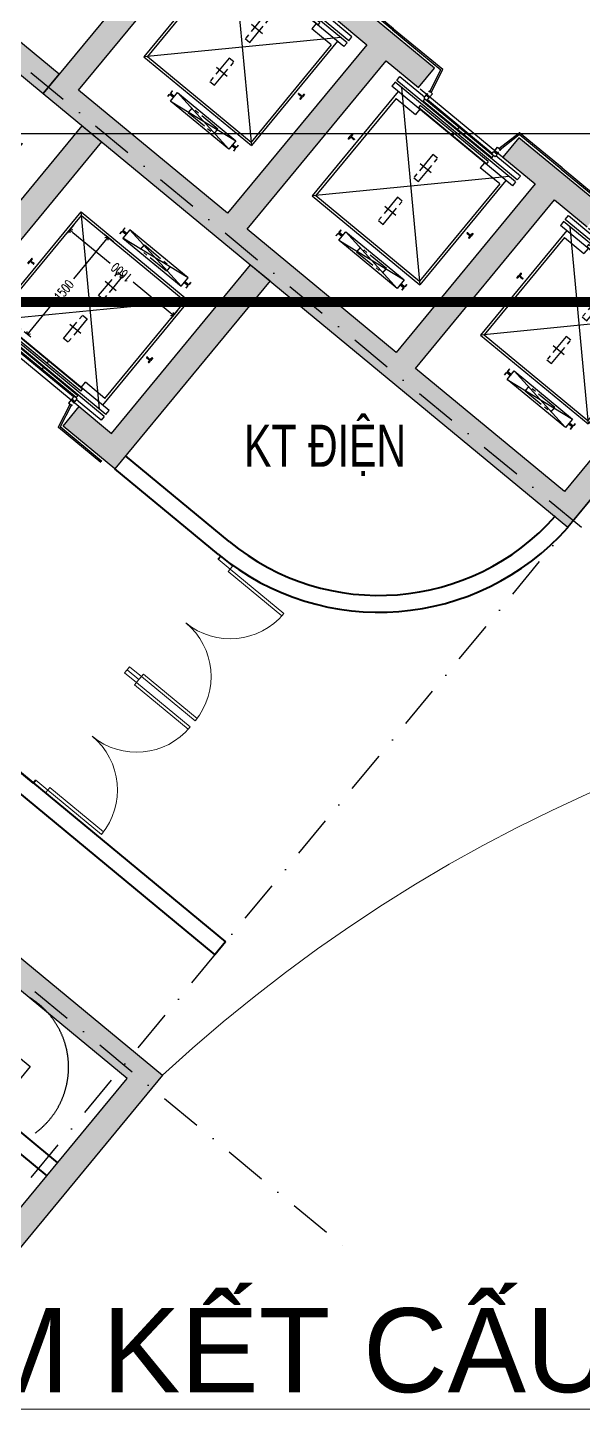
# Model space of a CAD drawing. Header units: millimetres. Extents: x -1534340 to 1713810, y -1348191 to 1114081.
# Drawn here: x 1247143 to 1253750, y -263257 to -246623 of the extents above; entities that cross this region are included whole.
import ezdxf
from ezdxf.enums import TextEntityAlignment as Align

# ---------------------------------------------------------------- set-up
doc = ezdxf.new("R2010")
doc.units = ezdxf.units.MM
doc.header["$LTSCALE"] = 100
doc.header["$PDMODE"] = 32
doc.header["$PDSIZE"] = 2.5
for name, pattern in [('DASHED', [4.5, 3, -1.5]), ('xref.asix of  podium$0$xref.asix of  podium$0$CENTERX2', [4, 2.5, -0.5, 0.5, -0.5]), ('xref.asix of  podium$0$xref.asix of  podium$0$DASHDOT', [1, 0.5, -0.25, 0, -0.25]), ('xref.asix of  podium$0$xref.asix of  podium$0$HIDDEN', [0.375, 0.25, -0.125]), ('xref.asix of  podium$0$xref.asix of  podium$0$PHANTOMX2', [5, 2.5, -0.5, 0.5, -0.5, 0.5, -0.5]), ('Xref.Asix of Basement B2$0$HIDDEN', [0.375, 0.25, -0.125])]:
    doc.linetypes.add(name, pattern=pattern)
for name, color, linetype, lineweight in [('A-DOOR', 1, 'Continuous', 9), ('KT-Chu viet', 255, 'Continuous', 20), ('KT-Net cat', 1, 'Continuous', 40), ('KT-Net thay', 7, 'Continuous', 15), ('Xref_ST_MBDV Cot vach 30.7.2022|Xref_ST_MBDV Cot vach 30.7.2022|Xref_ST_MBDV Cot vach 30.7.2022|Xref_ST_MBDV Cot vach 30.7.2022|ccu12-Tencaukien', 9, 'Continuous', 15)]:
    doc.layers.add(name, color=color, linetype=linetype, lineweight=lineweight)
for name, color, linetype in [('A-FLOR-STRS-ARROW', 8, 'Continuous'), ('A-GLAZ', 135, 'Continuous'), ('ccu11-Dim', 8, 'Continuous'), ('ccu12-Manh', 8, 'Continuous'), ('xref.asix of  podium$0$xref.asix of  podium$0$KC-Betong', 6, 'Continuous'), ('xref.asix of  podium$0$xref.asix of  podium$0$KT-Hatch', 251, 'Continuous'), ('xref.asix of  podium$0$xref.asix of  podium$0$KT-Luoi truc South Tower', 8, 'xref.asix of  podium$0$xref.asix of  podium$0$DASHDOT'), ('xref.asix of  podium$0$xref.asix of  podium$0$KT-Net cot vach', 6, 'Continuous'), ('xref.asix of  podium$0$xref.asix of  podium$0$KT-Net manh', 139, 'Continuous'), ('xref.asix of  podium$0$xref.asix of  podium$0$KT-Noi that', 36, 'Continuous')]:
    doc.layers.add(name, color=color, linetype=linetype)
doc.layers.add('Xref.Asix of Basement B2$0$KT-Chi gioi XD', color=7, linetype='Xref.Asix of Basement B2$0$HIDDEN', true_color=0x0066cc)
doc.styles.add('Arial', font='arial.ttf', dxfattribs={"width": 0.7})
doc.styles.add('xref.asix of  podium$0$xref.asix of  podium$0$DIM', font='vnsimli.shx', dxfattribs={"width": 0.7})
doc.styles.add('Xref_ST_MBDV Cot vach 30.7.2022$0$Arial', font='arial.ttf', dxfattribs={"width": 0.7})
doc.dimstyles.new('xref.asix of  podium$0$xref.asix of  podium$0$CCU 1-100 A1', dxfattribs={"dimscale": 100, "dimtxt": 2.2, "dimasz": 1, "dimexe": 1, "dimexo": 0, "dimgap": 1, "dimtad": 1, "dimdec": 0, "dimdsep": 46, "dimtxsty": 'xref.asix of  podium$0$xref.asix of  podium$0$DIM', "dimblk1": 'xref.asix of  podium$0$xref.asix of  podium$0$_ARCHTICK', "dimblk2": 'xref.asix of  podium$0$xref.asix of  podium$0$_ARCHTICK', "dimsah": 1, "dimcen": 0, "dimdle": 1, "dimclrd": 256, "dimclre": 256, "dimclrt": 31, "dimadec": 0, "dimazin": 0, "dimtfac": 1, "dimtdec": 0, "dimtix": 1, "dimtmove": 2, "dimatfit": 3, "dimldrblk": 'xref.asix of  podium$0$xref.asix of  podium$0$_ARCHTICK', "dimfxl": 8, "dimtolj": 1, "dimarcsym": 0})

# ---------------------------------------------------------------- blocks, each defined once
blk = doc.blocks.new('Khung ten_A1', base_point=(-3406704.1, 253379.5))
at = {"layer": 'Defpoints', "color": 1}
blk.add_lwpolyline([(84100, 0), (84100, 59470.7), (0, 59470.7), (0, 0)], close=True, dxfattribs=at)
at = {"layer": 'KT-Net thay', "const_width": 60}
blk.add_lwpolyline([(2700, 1070.7), (83100, 1070.7), (83100, 58470.7), (2700, 58470.7)], close=True, dxfattribs=at)
blk = doc.blocks.new('xref.asix of  podium$0$xref.asix of  podium$0$_Open90')
at = {"color": 0, "linetype": 'ByBlock', "lineweight": -2}
for p, q in [((0, 0), (-1, 0)), ((-0.5, 0.5), (0, 0)), ((0, 0), (-0.5, -0.5))]:
    blk.add_line(p, q, dxfattribs=at)
blk = doc.blocks.new('*D2865')
at = {"layer": 'Defpoints', "color": 5, "transparency": 16777216}
for p, q in [((-2230, 1494), (-2230, 1596)), ((-2180, 1546), (-1728, 1546)), ((-780, 1546), (-1372, 1546)), ((-730, 1457), (-730, 1596))]:
    blk.add_line(p, q, dxfattribs=at)
at = {"layer": 'Defpoints', "color": 0, "transparency": 16777216}
for p in [(-2230, 1546), (-2230, 1494, 0), (-730, 1457, 0)]:
    blk.add_point(p, dxfattribs=at)
at = {"layer": 'Defpoints', "color": 5, "transparency": 16777216, "xscale": 50, "yscale": 50, "zscale": 50, "rotation": 180}
blk.add_blockref('xref.asix of  podium$0$xref.asix of  podium$0$_Open90', (-2230, 1546), dxfattribs=at)
at = {"layer": 'Defpoints', "color": 5, "transparency": 16777216, "xscale": 50, "yscale": 50, "zscale": 50}
blk.add_blockref('xref.asix of  podium$0$xref.asix of  podium$0$_Open90', (-730, 1546), dxfattribs=at)
at = {"layer": 'Defpoints', "color": 5, "transparency": 16777216, "insert": (-1550, 1546), "char_height": 110, "attachment_point": 5, "style": 'xref.asix of  podium$0$xref.asix of  podium$0$DIM'}
blk.add_mtext('\\A1;1500', dxfattribs=at)
blk = doc.blocks.new('xref.asix of  podium$0$xref.asix of  podium$0$_ARCHTICK')
at = {"color": 0, "linetype": 'ByBlock', "const_width": 0.15}
blk.add_lwpolyline([(-0.5, -0.5), (0.5, 0.5)], dxfattribs=at)
blk = doc.blocks.new('*D2866')
at = {"layer": 'Defpoints', "color": 5, "transparency": 16777216}
for p, q in [((-879, 1950), (-1000, 1950)), ((-950, 1900), (-950, 1328)), ((-950, 400), (-950, 972)), ((-879, 350), (-1000, 350))]:
    blk.add_line(p, q, dxfattribs=at)
at = {"layer": 'Defpoints', "color": 0, "transparency": 16777216}
for p in [(-879, 1950, 0), (-950, 350), (-879, 350, 0)]:
    blk.add_point(p, dxfattribs=at)
at = {"layer": 'Defpoints', "color": 5, "transparency": 16777216, "xscale": 50, "yscale": 50, "zscale": 50}
for p, rotation in [((-950, 1950), 90), ((-950, 350), 270)]:
    blk.add_blockref('xref.asix of  podium$0$xref.asix of  podium$0$_Open90', p, dxfattribs=dict(at, rotation=rotation))
at = {"layer": 'Defpoints', "color": 5, "transparency": 16777216, "insert": (-950, 1150), "char_height": 110, "attachment_point": 5, "rotation": 90, "style": 'xref.asix of  podium$0$xref.asix of  podium$0$DIM'}
blk.add_mtext('\\A1;1600', dxfattribs=at)
blk = doc.blocks.new('double door')
at = {"elevation": 0}
for points in [[(549901, 384015), (549001, 384015), (549001, 383975), (549901, 383975)], [(550101, 384065), (550101, 384015), (549901, 384015), (549901, 384065)], [(549901, 382215), (549001, 382215), (549001, 382255), (549901, 382255)], [(550101, 382165), (550101, 382215), (549901, 382215), (549901, 382165)]]:
    blk.add_lwpolyline(points, close=True, dxfattribs=at)
at = {"color": 8}
for centre, start, end in [((549901, 384015, 0), 180, 270), ((549901, 382215, 0), 90, 180)]:
    blk.add_arc(centre, 900, start, end, dxfattribs=at)
blk = doc.blocks.new('xref.asix of  podium$0$xref.asix of  podium$0$TM 1000kg')
at = {"layer": 'xref.asix of  podium$0$xref.asix of  podium$0$KT-Net manh'}
for p, q in [((-2850, 2500), (-2850, 1742.2)), ((-2832, 2500), (-2832, 1754.4)), ((-2850, 1742.2), (-2847, 1742.2)), ((-2847, 1742.2), (-2847, 1739.2)), ((-2550, 1674.2), (-2847, 1739.2)), ((-2550, 1692.7), (-2832, 1754.4)), ((-2500, 1800), (-2500, 500)), ((-2850, 557.8), (-2847, 557.8)), ((-2850, -100), (-2850, 557.8)), ((-2550, 625.8), (-2847, 560.8)), ((-2847, 557.8), (-2847, 560.8)), ((-2550, 607.3), (-2832, 545.6)), ((-2832, -100), (-2832, 545.6))]:
    blk.add_line(p, q, dxfattribs=at)
at = {"layer": 'xref.asix of  podium$0$xref.asix of  podium$0$KT-Net manh', "const_width": 2}
for points in [[(-2847, 1742.2), (-2832, 1754.4)], [(-2847, 557.8), (-2832, 545.6)]]:
    blk.add_lwpolyline(points, dxfattribs=at)
at = {"layer": 'xref.asix of  podium$0$xref.asix of  podium$0$KT-Net manh', "ltscale": 2}
for points in [[(-2510, 1700), (-2500, 1700), (-2500, 1650), (-2550, 1650), (-2550, 1700), (-2540, 1700), (-2540, 1690), (-2541.6, 1690), (-2541.6, 1698.4), (-2548.4, 1698.4), (-2548.4, 1651.6), (-2501.6, 1651.6), (-2501.6, 1698.4), (-2508.4, 1698.4), (-2508.4, 1690), (-2510, 1690)], [(-2510, 600), (-2500, 600), (-2500, 650), (-2550, 650), (-2550, 600), (-2540, 600), (-2540, 610), (-2541.6, 610), (-2541.6, 601.6), (-2548.4, 601.6), (-2548.4, 648.4), (-2501.6, 648.4), (-2501.6, 601.6), (-2508.4, 601.6), (-2508.4, 610), (-2510, 610)]]:
    blk.add_lwpolyline(points, close=True, dxfattribs=at)
at = {"layer": 'xref.asix of  podium$0$xref.asix of  podium$0$KT-Noi that', "linetype": 'Continuous', "ltscale": 2}
for p, q in [((-2460, 2080, 0), (-2460, 1700, 0)), ((-2400, 2080, 0), (-2460, 2080, 0)), ((-2400, 220, 0), (-2400, 2080, 0)), ((-2370, 220, 0), (-2370, 2080, 0)), ((-2370, 2080, 0), (-2310, 2080, 0)), ((-2310, 220, 0), (-2310, 2080, 0)), ((-2310, 1981, 0), (-700, 1981, 0)), ((-2230, 1950, 0), (-730, 1950, 0)), ((-2230, 1950, 0), (-2230, 1650, 0)), ((-730, 1950, 0), (-730, 350, 0)), ((-700, 1981, 0), (-700, 319, 0)), ((-2441.3, 620, 0), (-2441.3, 1680, 0)), ((-2411, 1680, 0), (-2441.3, 1680, 0)), ((-2411, 620, 0), (-2411, 1680, 0)), ((-2348, 625, 0), (-2348, 1675, 0)), ((-2348, 1675, 0), (-2314, 1675, 0)), ((-2314, 625, 0), (-2314, 1675, 0)), ((-2455, 650, 0), (-2455, 1650, 0)), ((-2310, 1650, 0), (-2230, 1650, 0)), ((-2411, 1150, 0), (-2441.3, 1150, 0)), ((-2314, 1150, 0), (-2348, 1150, 0)), ((-2460, 220, 0), (-2460, 600, 0)), ((-2411, 620, 0), (-2441.3, 620, 0)), ((-2348, 625, 0), (-2314, 625, 0)), ((-2310, 650, 0), (-2230, 650, 0)), ((-2230, 350, 0), (-2230, 650, 0)), ((-2230, 350, 0), (-730, 350, 0)), ((-2400, 220, 0), (-2460, 220, 0)), ((-2370, 220, 0), (-2310, 220, 0)), ((-2310, 319, 0), (-700, 319, 0))]:
    blk.add_line(p, q, dxfattribs=at)
at = {"layer": 'xref.asix of  podium$0$xref.asix of  podium$0$KT-Noi that', "linetype": 'Continuous'}
for p, q in [((-1572.5, 2077, 0), (-1572.5, 2082, 0)), ((-1572.5, 2082, 0), (-1535, 2082, 0)), ((-1569.5, 2074, 0), (-1540.1, 2070.9, 0)), ((-1540, 2021, 0), (-1540, 2050, 0)), ((-1539, 2020, 0), (-1535, 2020, 0)), ((-1537.1, 2054.1, 0), (-1537.1, 2067.9, 0)), ((-1497.5, 2082, 0), (-1535, 2082, 0)), ((-1531, 2020, 0), (-1535, 2020, 0)), ((-1532.9, 2054.1, 0), (-1532.9, 2067.9, 0)), ((-1530, 2021, 0), (-1530, 2050, 0)), ((-1500.5, 2074, 0), (-1529.9, 2070.9, 0)), ((-1497.5, 2077, 0), (-1497.5, 2082, 0)), ((-603.5, 1460, 0), (-574.4, 1460, 0)), ((-603.5, 1456.8, 0), (-603.5, 1460, 0)), ((-603.5, 1456.8, 0), (-574.4, 1456.8, 0)), ((-568.2, 1406.2, 0), (-568.2, 1450.6, 0)), ((-565, 1406.2, 0), (-565, 1450.6, 0)), ((-558, 1403.2, 0), (-562, 1403.2, 0)), ((-558, 1400, 0), (-562, 1400, 0)), ((-555, 1406.2, 0), (-555, 1450.6, 0)), ((-551.8, 1406.2, 0), (-551.8, 1450.6, 0)), ((-516.5, 1460, 0), (-545.6, 1460, 0)), ((-516.5, 1456.8, 0), (-545.6, 1456.8, 0)), ((-516.5, 1456.8, 0), (-516.5, 1460, 0)), ((-558, 500, 0), (-562, 500, 0)), ((-603.5, 443.2, 0), (-574.4, 443.2, 0)), ((-603.5, 440, 0), (-574.4, 440, 0)), ((-568.2, 493.8, 0), (-568.2, 449.4, 0)), ((-565, 493.8, 0), (-565, 449.4, 0)), ((-558, 496.8, 0), (-562, 496.8, 0)), ((-555, 493.8, 0), (-555, 449.4, 0)), ((-551.8, 493.8, 0), (-551.8, 449.4, 0)), ((-516.5, 443.2, 0), (-545.6, 443.2, 0)), ((-516.5, 440, 0), (-545.6, 440, 0)), ((-1572.5, 223, 0), (-1572.5, 218, 0)), ((-1572.5, 218, 0), (-1535, 218, 0)), ((-1569.5, 226, 0), (-1540.1, 229.1, 0)), ((-1540, 279, 0), (-1540, 250, 0)), ((-1539, 280, 0), (-1535, 280, 0)), ((-1537.1, 245.9, 0), (-1537.1, 232.1, 0)), ((-1531, 280, 0), (-1535, 280, 0)), ((-1497.5, 218, 0), (-1535, 218, 0)), ((-1532.9, 245.9, 0), (-1532.9, 232.1, 0)), ((-1530, 279, 0), (-1530, 250, 0)), ((-1500.5, 226, 0), (-1529.9, 229.1, 0)), ((-1497.5, 223, 0), (-1497.5, 218, 0))]:
    blk.add_line(p, q, dxfattribs=at)
at = {"layer": 'xref.asix of  podium$0$xref.asix of  podium$0$KT-Noi that', "linetype": 'xref.asix of  podium$0$xref.asix of  podium$0$HIDDEN', "ltscale": 500}
for p, q in [((-2370, 1981, 0), (-700, 319, 0)), ((-2370, 319, 0), (-700, 1981, 0)), ((-495, 1400, 0), (-625, 500, 0)), ((-495, 500, 0), (-625, 1400, 0))]:
    blk.add_line(p, q, dxfattribs=at)
at = {"layer": 'xref.asix of  podium$0$xref.asix of  podium$0$KT-Noi that', "linetype": 'xref.asix of  podium$0$xref.asix of  podium$0$CENTERX2'}
for p, q in [((-1815, 1236, 0), (-1815, 1066.7, 0)), ((-1155, 1236, 0), (-1155, 1066.7, 0))]:
    blk.add_line(p, q, dxfattribs=at)
at = {"layer": 'xref.asix of  podium$0$xref.asix of  podium$0$KT-Noi that', "linetype": 'Continuous', "ltscale": 2, "elevation": 0}
for points in [[(-2485, 1700), (-2445, 1700), (-2445, 1650), (-2485, 1650)], [(-495, 1400), (-625, 1400), (-625, 500), (-495, 500)], [(-2485, 600), (-2445, 600), (-2445, 650), (-2485, 650)]]:
    blk.add_lwpolyline(points, close=True, dxfattribs=at)
at = {"layer": 'xref.asix of  podium$0$xref.asix of  podium$0$KT-Noi that', "linetype": 'xref.asix of  podium$0$xref.asix of  podium$0$PHANTOMX2', "elevation": 0}
for points in [[(-1635, 1186), (-1635, 1114), (-1995, 1114), (-1995, 1186)], [(-975, 1186), (-975, 1114), (-1335, 1114), (-1335, 1186)], [(-524, 1150), (-524, 750), (-596, 750), (-596, 1150)]]:
    blk.add_lwpolyline(points, close=True, dxfattribs=at)
at = {"layer": 'xref.asix of  podium$0$xref.asix of  podium$0$KT-Noi that', "linetype": 'Continuous'}
for centre, radius, start, end in [((-1569.5, 2077, 0), 3, 180, 270), ((-1540.1, 2067.9, 0), 3, 0, 90), ((-1542.3, 2054.7, 0), 5.25, 295.66972, 353.31728), ((-1539, 2021, 0), 1, 180, 270), ((-1529.9, 2067.9, 0), 3, 90, 180), ((-1527.7, 2054.7, 0), 5.25, 186.68272, 244.33028), ((-1531, 2021, 0), 1, 270, 0), ((-1500.5, 2077, 0), 3, 270, 0), ((-574.4, 1450.6, 0), 9.4, 0, 90), ((-574.4, 1450.6, 0), 6.2, 0, 90), ((-562, 1406.2, 0), 6.2, 180, 270), ((-562, 1406.2, 0), 3, 180, 270), ((-558, 1406.2, 0), 3, 270, 0), ((-558, 1406.2, 0), 6.2, 270, 0), ((-545.6, 1450.6, 0), 9.4, 90, 180), ((-545.6, 1450.6, 0), 6.2, 90, 180), ((-562, 493.8, 0), 6.2, 90, 180), ((-558, 493.8, 0), 6.2, 0, 90), ((-574.4, 449.4, 0), 6.2, 270, 0), ((-574.4, 449.4, 0), 9.4, 270, 0), ((-562, 493.8, 0), 3, 90, 180), ((-558, 493.8, 0), 3, 0, 90), ((-545.6, 449.4, 0), 9.4, 180, 270), ((-545.6, 449.4, 0), 6.2, 180, 270), ((-1569.5, 223, 0), 3, 90, 180), ((-1540.1, 232.1, 0), 3, 270, 0), ((-1539, 279, 0), 1, 90, 180), ((-1542.3, 245.3, 0), 5.25, 6.68272, 64.33028), ((-1527.7, 245.3, 0), 5.25, 115.66972, 173.31728), ((-1529.9, 232.1, 0), 3, 180, 270), ((-1531, 279, 0), 1, 0, 90), ((-1500.5, 223, 0), 3, 0, 90)]:
    blk.add_arc(centre, radius, start, end, dxfattribs=at)
at = {"layer": 'Defpoints', "color": 5}
for base, p1, p2, angle, picture, middle in [((-950.2, 350), (-879.1, 1950, 0), (-879.1, 350, 0), 90, '*D2866', (-950.2, 1150)), ((-2230, 1545.8), (-730, 1457.2, 0), (-2230, 1494.3, 0), 180, '*D2865', (-1550.1, 1545.8))]:
    dim = blk.add_linear_dim(base=base, p1=p1, p2=p2, angle=angle, dimstyle='xref.asix of  podium$0$xref.asix of  podium$0$CCU 1-100 A1', override={"dimscale": 50, "dimblk1": 'xref.asix of  podium$0$xref.asix of  podium$0$_Open90', "dimblk2": 'xref.asix of  podium$0$xref.asix of  podium$0$_Open90', "dimclrd": 5, "dimclre": 5, "dimclrt": 5, "dimlwd": 65535, "dimlwe": 65535}, dxfattribs=at)
    dim.commit()
    dim.dimension.update_dxf_attribs({"geometry": picture, "text_midpoint": middle, "dimtype": 128})
blk = doc.blocks.new('312')
at = {"layer": 'xref.asix of  podium$0$xref.asix of  podium$0$KT-Hatch'}
h = blk.add_hatch(dxfattribs=at)
h.set_pattern_fill('1BETONG2-BOP', color=256, scale=50, pattern_type=2)
h.set_pattern_definition([(10.4488, (1458199.07, -244139.96), (256.5447, -252.5566), [37.5, -412.5]), (315.4488, (1458199.07, -244139.96), (185.993, 334.1673), [30, -330]), (60.9002, (1458220.45, -244161), (442.538, 81.6104), [31.87, -350.571]), (6.633, (1458262.74, -244062.86), (358.753, -403.604), [56.25, -618.75]), (57.0844, (1458292.64, -244096.5), (670.482, 77.969), [47.805, -525.8565]), (311.633, (1458262.74, -244062.86), (670.482, 77.969), [45, -495]), (341.4488, (1458285.38, -244113.97), (101.9372, -345.2663), [37.5, -412.5]), (186.4488, (1458285.38, -244113.97), (142.6476, -354.842), [30, -330]), (31.9002, (1458293.87, -244142.74), (426.618, -143.1685), [31.87, -350.571]), (27.94883, (1458199.07, -244139.96), (33.6139, 163.1308), [0, -326, 0, -335, 0, -331.25]), (324.9488, (1458199.07, -244139.96), (230.2583, 56.3262), [0, -191, 0, -318.5, 0, -126.25]), (287.94883, (1458113.1, -244068.96), (198.62244, -178.6558), [0, -125, 0, -390, 0, -517.5]), (277.9488, (1458074.54, -244037.12), (256.7064, -147.0836), [0, -162.5, 0, -259, 0, -367.5]), (275.4488, (1458199.07, -244139.96), (211.5398, 20.1783), []), (275.4488, (1458238.07, -244092.73), (211.5398, 20.1783), [])])
h.paths.add_polyline_path([(1484001.2, -238926.3), (1484926.5, -239690.4), (1485117.5, -239459.1), (1484192.2, -238695)], flags=17)
h.paths.add_polyline_path([(1478518.1, -238224), (1480212.8, -239623.6), (1478334.3, -241898.2), (1478989.7, -242439.4), (1479212.6, -242169.6), (1478827.1, -241851.2), (1480482.7, -239846.4), (1486033.8, -244430.8), (1484378.2, -246435.6), (1483993.1, -246117.5), (1483770.3, -246387.4), (1484425.2, -246928.3), (1486526.6, -244383.8), (1484947.9, -243080.1), (1486794.6, -240844.1), (1486119.9, -240286.9), (1485928.9, -240518.2), (1486333.7, -240852.5), (1484678.1, -242857.2), (1479010.8, -238177), (1480666.4, -236172.3), (1481071.2, -236506.6), (1481262.2, -236275.2), (1480587.6, -235718.1)])
h.paths.add_polyline_path([(1482990.8, -245289.7), (1482104.1, -244557.5), (1481881.2, -244827.3), (1482767.9, -245559.6)], flags=17)
h.paths.add_polyline_path([(1481101.7, -243729.7), (1480215, -242997.4), (1479992.1, -243267.2), (1480878.8, -243999.5)], flags=17)
edge = h.paths.add_edge_path(flags=17)
edge.add_line((1483189.9, -237867.2), (1482264.6, -237103))
edge.add_line((1482073.6, -237334.4), (1482998.8, -238098.5))
edge.add_line((1482264.6, -237103), (1482073.6, -237334.4))
edge.add_line((1482998.8, -238098.5), (1483189.9, -237867.2))
h = blk.add_hatch(dxfattribs=at)
h.set_pattern_fill('1BETONG2-BOP', color=256, scale=50, pattern_type=2)
h.set_pattern_definition([(10.4488, (1458167.23, -244178.5), (256.5447, -252.5566), [37.5, -412.5]), (315.4488, (1458167.23, -244178.5), (185.993, 334.1673), [30, -330]), (60.9002, (1458188.6, -244199.56), (442.538, 81.6104), [31.87, -350.571]), (6.633, (1458230.9, -244101.4), (358.753, -403.604), [56.25, -618.75]), (57.0844, (1458260.8, -244135.04), (670.482, 77.969), [47.805, -525.856]), (311.633, (1458230.9, -244101.4), (670.482, 77.969), [45, -495]), (341.4488, (1458253.54, -244152.52), (101.9372, -345.2663), [37.5, -412.5]), (186.4488, (1458253.54, -244152.52), (142.6476, -354.842), [30, -330]), (31.9002, (1458262.03, -244181.3), (426.618, -143.1685), [31.87, -350.571]), (27.9488, (1458167.23, -244178.51), (33.6139, 163.1308), [0, -326, 0, -335, 0, -331.25]), (324.9488, (1458167.23, -244178.51), (230.2583, 56.3262), [0, -191, 0, -318.5, 0, -126.25]), (287.9488, (1458081.26, -244107.52), (198.62244, -178.6558), [0, -125, 0, -390, 0, -517.5]), (277.9488, (1458042.7, -244075.68), (256.7064, -147.0836), [0, -162.5, 0, -259, 0, -367.5]), (275.4488, (1458167.23, -244178.51), (211.5398, 20.1783), []), (275.4488, (1458206.23, -244131.29), (211.5398, 20.1783), [])])
h.paths.add_polyline_path([(1479639.1, -247385.2), (1480024.6, -247703.6), (1478369, -249708.4), (1476595.6, -248243.8), (1478251.2, -246239.1), (1478636.7, -246557.4), (1478827.7, -246326.1), (1477825.4, -245498.3), (1477634.3, -245729.6), (1478019.9, -246048), (1476364.3, -248052.8), (1474590.8, -246588.2), (1476246.4, -244583.5), (1476631.9, -244901.8), (1476823, -244670.5), (1476206.1, -244161.1), (1474168.5, -246628.5), (1480414, -251786.3), (1482451.7, -249318.9), (1481834.8, -248809.5), (1481643.8, -249040.8), (1482029.3, -249359.2), (1480373.7, -251364), (1478600.3, -249899.4), (1480255.9, -247894.6), (1480641.4, -248213), (1480832.5, -247981.7), (1479830.1, -247153.9)])
h = blk.add_hatch(dxfattribs=at)
h.set_pattern_fill('1BETONG2-BOP', color=256, scale=50, pattern_type=2)
h.set_pattern_definition([(10.4488, (1466524.3, -252904.2), (256.545, -252.5566), [37.5, -412.5]), (315.4488, (1466524.3, -252904.2), (185.993, 334.167), [30, -330]), (60.9002, (1466545.67, -252925.25), (442.538, 81.61), [31.87, -350.571]), (6.633, (1466587.97, -252827.1), (358.753, -403.604), [56.25, -618.75]), (57.0844, (1466617.87, -252860.73), (670.482, 77.969), [47.805, -525.856]), (311.633, (1466587.97, -252827.1), (670.482, 77.97), [45, -495]), (341.4488, (1466610.6, -252878.22), (101.937, -345.266), [37.5, -412.5]), (186.4488, (1466610.6, -252878.2), (142.648, -354.842), [30, -330]), (31.9002, (1466619.1, -252907), (426.618, -143.1685), [31.87, -350.571]), (27.9488, (1466524.29, -252904.2), (33.6139, 163.1308), [0, -326, 0, -335, 0, -331.25]), (324.9488, (1466524.3, -252904.2), (230.2583, 56.3262), [0, -191, 0, -318.5, 0, -126.25]), (287.9488, (1466438.32, -252833.21), (198.6224, -178.6558), [0, -125, 0, -390, 0, -517.5]), (277.9488, (1466399.77, -252801.37), (256.7064, -147.0836), [0, -162.5, 0, -259, 0, -367.5]), (275.4488, (1466524.3, -252904.2), (211.5398, 20.1783), []), (275.4488, (1466563.3, -252856.98), (211.5398, 20.1783), [])])
h.paths.add_polyline_path([(1474359, -246397.7), (1472818.3, -245125.8), (1470781.3, -247592.3), (1471398.2, -248101.8), (1471589.2, -247870.4), (1471203.7, -247552.1), (1472859.3, -245547.3), (1474168.5, -246628.5)])
h.paths.add_polyline_path([(1473594, -249526), (1473402.9, -249757.3), (1472400.6, -248929.6), (1472591.6, -248698.2), (1472977.1, -249016.6), (1474632.7, -247011.9), (1474864, -247202.9), (1473208.4, -249207.6)])
h.paths.add_polyline_path([(1474405.3, -250585.1), (1474596.3, -250353.8), (1474981.9, -250672.2), (1476637.5, -248667.5), (1476868.8, -248858.5), (1475022.1, -251094.6)])
at = {"layer": 'xref.asix of  podium$0$xref.asix of  podium$0$KT-Hatch', "ltscale": 0.5}
h = blk.add_hatch(dxfattribs=at)
h.set_pattern_fill('VATLIEU04', color=256, scale=50, angle=45, pattern_type=2)
h.set_pattern_definition([(95, (412998.83, -289085.7), (275.776, 231.40354), [37.5, -412.5]), (40, (412998.83, -289085.7), (-314.99608, 216.88407), [30, -330]), (145.4514, (413021.8, -289066.4), (-39.21973, 448.28764), [31.8701, -350.57106]), (91.1842, (412928.1, -289015), (435.8465, 318.80688), [56.25, -618.75]), (141.6356, (412964.44, -288988.4), (-13.9495, 674.85584), [47.80514, -525.8565]), (36.1842, (412928.1, -289015), (-13.95003, 674.85583), [45, -495]), (66, (412981.15, -288997.3), (353.38579, 68.69124), [37.5, -412.5]), (11, (412981.15, -288997.3), (-170.3543, 342.40422), [30, -330]), (116.4514, (413010.6, -288991.58), (183.03181, 411.09531), [31.8701, -350.57106]), (82.5, (412998.83, -289085.69), (-113.396593, 121.994909), [0, -326, 0, -335, 0, -331.25]), (52.5, (412998.83, -289085.69), (-46.43647, 232.454725), [0, -191, 0, -318.5, 0, -126.25]), (12.5, (412919.98, -289164.53), (196.709084, 180.760381), [0, -125, 0, -390, 0, -517.5]), (2.5, (412884.63, -289199.89), (170.79499, 241.579903), [0, -162.5, 0, -259, 0, -367.5]), (90, (412998.83, -289085.69), (-212.5, 0), []), (90, (412955.52, -289042.38), (-212.5, 0), [])])
h.paths.add_polyline_path([(1465982.2, -253874.7), (1464326.6, -255879.5), (1466331.3, -257535.1), (1467986.9, -255530.3), (1467524.3, -255148.2), (1467715.3, -254916.9), (1468409.3, -255490), (1467963.6, -256029.8), (1473384.1, -260506.2), (1475167.1, -258347.2), (1467279.1, -251833.1), (1467470.1, -251601.8), (1475589.4, -258306.9), (1473424.4, -260928.5), (1467772.5, -256261.1), (1466371.6, -257957.4), (1463904.3, -255919.7), (1465941.9, -253452.4), (1466173.2, -253643.4), (1466713, -254089.1), (1466521.9, -254320.5)])
at = {"layer": 'A-FLOR-STRS-ARROW', "elevation": 0}
blk.add_lwpolyline([(1470921.7, -255651.4), (1474013.7, -258204.8), (1473583.9, -258725.3)], dxfattribs=at)
at = {"layer": 'A-FLOR-STRS-ARROW', "linetype": 'DASHED', "ltscale": 200}
blk.add_arc((1473498.7, -258213, 0), 972.2, 306.098, 59.81093, dxfattribs=at)
at = {"layer": 'A-GLAZ', "elevation": 0}
blk.add_lwpolyline([(1474763.9, -254285.5), (1474763.7, -254285.8)], dxfattribs=at)
at = {"layer": 'KT-Chu viet'}
blk.add_line((1480479.3, -251710.5), (1480479.3, -251710.5), dxfattribs=at)
at = {"layer": 'KT-Net cat'}
for p, q in [((1468552.7, -250291, 0), (1476340.3, -256722.4, 0)), ((1468579.5, -250572.6, 0), (1476213, -256876.6, 0)), ((1476383.2, -251959.2, 0), (1475149.5, -250940.3, 0)), ((1476255.8, -252113.4, 0), (1475022.1, -251094.6, 0)), ((1476251.8, -252169.8, 0), (1476281.1, -252134.3, 0)), ((1468917.3, -254871.4, 0), (1474339.3, -259349.6, 0)), ((1468789.9, -255025.6, 0), (1474212, -259503.8, 0)), ((1476340.3, -256722.4, 0), (1476213, -256876.6))]:
    blk.add_line(p, q, dxfattribs=at)
at = {"layer": 'KT-Net cat', "elevation": 0}
blk.add_lwpolyline([(1474081.8, -254797.5), (1474052.5, -254833), (1468552.7, -250291.1), (1467330.3, -251770.3), (1467330.8, -251770.6)], dxfattribs=at)
at = {"layer": 'KT-Net cat', "extrusion": (4.79564e-08, -8.38552e-07, 1)}
for radius in [2803, 3003]:
    blk.add_arc((1478167.1, -249797.1, 0.3), radius, 230.47267, 318.48294, dxfattribs=at)
at = {"layer": 'KT-Net thay', "elevation": 0}
blk.add_lwpolyline([(1475589.4, -258306.9, -0.4109326), (1501964.3, -259197.4, 0.0648447), (1504270.7, -260992.7, 4.6277663)], format="xyb", dxfattribs=at)
at = {"layer": 'xref.asix of  podium$0$xref.asix of  podium$0$KC-Betong', "elevation": 0}
blk.add_lwpolyline([(1474359, -246397.7), (1472818.3, -245125.8), (1470781.3, -247592.3), (1471398.2, -248101.8), (1471589.2, -247870.4), (1471203.7, -247552.1), (1472859.3, -245547.3), (1474168.5, -246628.5), (1474359, -246397.7)], dxfattribs=at)
at = {"layer": 'xref.asix of  podium$0$xref.asix of  podium$0$KT-Luoi truc South Tower', "ltscale": 10}
for p, q in [((1459369.3, -234277.1), (1483107.1, -253880.6)), ((1453648.3, -284200), (1492717, -236891.9)), ((1454020.4, -240753.9), (1477758.2, -260357.5))]:
    blk.add_line(p, q, dxfattribs=at)
at = {"layer": 'xref.asix of  podium$0$xref.asix of  podium$0$KT-Net cot vach', "ltscale": 0.5, "elevation": 0}
for points in [[(1479639.1, -247385.2), (1480024.6, -247703.6), (1478369, -249708.4), (1476595.6, -248243.8), (1478251.2, -246239.1), (1478636.7, -246557.4), (1478827.7, -246326.1), (1477825.4, -245498.3), (1477634.3, -245729.6), (1478019.9, -246048), (1476364.3, -248052.8), (1474590.8, -246588.2), (1476246.4, -244583.5), (1476631.9, -244901.8), (1476823, -244670.5), (1476206.1, -244161.1), (1474168.5, -246628.5), (1480414, -251786.3), (1482451.7, -249318.9)], [(1482029.3, -249359.2), (1480373.7, -251364), (1478600.3, -249899.4), (1480255.9, -247894.6), (1480641.4, -248213)], [(1480832.5, -247981.7), (1479830.1, -247153.9), (1479639.1, -247385.2)], [(1465982.2, -253874.7), (1464326.6, -255879.5), (1466331.3, -257535.1), (1467986.9, -255530.3), (1467524.3, -255148.2), (1467715.3, -254916.9), (1468409.3, -255490), (1467963.6, -256029.8), (1473384.1, -260506.2), (1475167.1, -258347.2), (1467279.1, -251833.1), (1467470.1, -251601.8), (1475589.4, -258306.9), (1473424.4, -260928.5), (1467772.5, -256261.1), (1466371.6, -257957.4), (1463904.3, -255919.7), (1465941.9, -253452.4), (1466173.2, -253643.4), (1466173.2, -253643.4), (1466713, -254089.1), (1466521.9, -254320.5), (1465982.2, -253874.7)]]:
    blk.add_lwpolyline(points, dxfattribs=at)
at = {"layer": 'xref.asix of  podium$0$xref.asix of  podium$0$KT-Net cot vach', "elevation": 0}
for points in [[(1473594, -249526), (1473402.9, -249757.3), (1472400.6, -248929.6), (1472591.6, -248698.2), (1472977.1, -249016.6), (1474632.7, -247011.9), (1474864, -247202.9), (1473208.4, -249207.6), (1473594, -249526)], [(1474405.3, -250585.1), (1474596.3, -250353.8), (1474981.9, -250672.2), (1476637.5, -248667.5), (1476868.8, -248858.5), (1475022.1, -251094.6), (1474405.3, -250585.1)]]:
    blk.add_lwpolyline(points, dxfattribs=at)
at = {"layer": 'Xref.Asix of Basement B2$0$KT-Chi gioi XD', "lineweight": 13, "ltscale": 100, "elevation": 0, "flags": 128}
blk.add_lwpolyline([(1536926.6, -198350.2), (1532230.5, -180477.4), (1529880.4, -179665.5), (1520946.6, -186436.8), (1497442.7, -204368.8), (1473775.2, -221476.8, 0.684877), (1504207.8, -335272.8), (1524578.3, -337428.6), (1563007.4, -336214.1), (1565857.8, -332567.4)], format="xyb", close=True, dxfattribs=at)
at = {"layer": 'A-DOOR', "extrusion": (4.24959e-08, 5.21149e-08, 1), "xscale": 0.9210527445034515, "yscale": 0.9210527445034515, "zscale": 0.9210527445034515, "rotation": 140.4488267321379}
for p in [(2091092, -303359.4, 0), (2089977.7, -304708.8, 0.1)]:
    blk.add_blockref('double door', p, dxfattribs=at)
at = {"layer": 'xref.asix of  podium$0$xref.asix of  podium$0$KT-Noi that', "xscale": -1, "rotation": 50.44882673720985}
for p in [(1476447.2, -247991.6, 0), (1478452, -249647.2, 0), (1480456.7, -251302.8, 0)]:
    blk.add_blockref('xref.asix of  podium$0$xref.asix of  podium$0$TM 1000kg', p, dxfattribs=at)
at = {"layer": 'xref.asix of  podium$0$xref.asix of  podium$0$KT-Noi that', "rotation": 50.4689621673074}
for p in [(1474588.1, -247103.6, 0), (1476593.5, -248758.5, 0)]:
    blk.add_blockref('xref.asix of  podium$0$xref.asix of  podium$0$TM 1000kg', p, dxfattribs=at)
at = {"layer": 'KT-Chu viet', "insert": (1477524, -250569), "char_height": 500, "attachment_point": 2, "style": 'Xref_ST_MBDV Cot vach 30.7.2022$0$Arial'}
blk.add_mtext('KT ĐIỆN', dxfattribs=at)

msp = doc.modelspace()

# ---------------------------------------------------------------- block references
at = {"layer": 'ccu11-Dim', "xscale": 2.000000000621877, "yscale": 2.000000000621877, "zscale": 2.000000000621877}
msp.add_blockref('Khung ten_A1', (-5608380.1, 139934.6), dxfattribs=at)

# ---------------------------------------------------------------- texts
at = {"layer": 'Xref_ST_MBDV Cot vach 30.7.2022|Xref_ST_MBDV Cot vach 30.7.2022|Xref_ST_MBDV Cot vach 30.7.2022|Xref_ST_MBDV Cot vach 30.7.2022|ccu12-Tencaukien', "color": 31, "style": 'Arial'}
msp.add_text('%%UXEM KẾT CẤU KHỐI PHÍA BẮC', height=1000, dxfattribs=at).set_placement((1254701, -262854), align=Align.CENTER)

# ---------------------------------------------------------------- next in the draw order: block references
at = {"layer": 'ccu12-Manh'}
msp.add_blockref('312', (-226844, -774.2), dxfattribs=at)

doc.saveas('drawing.dxf')
